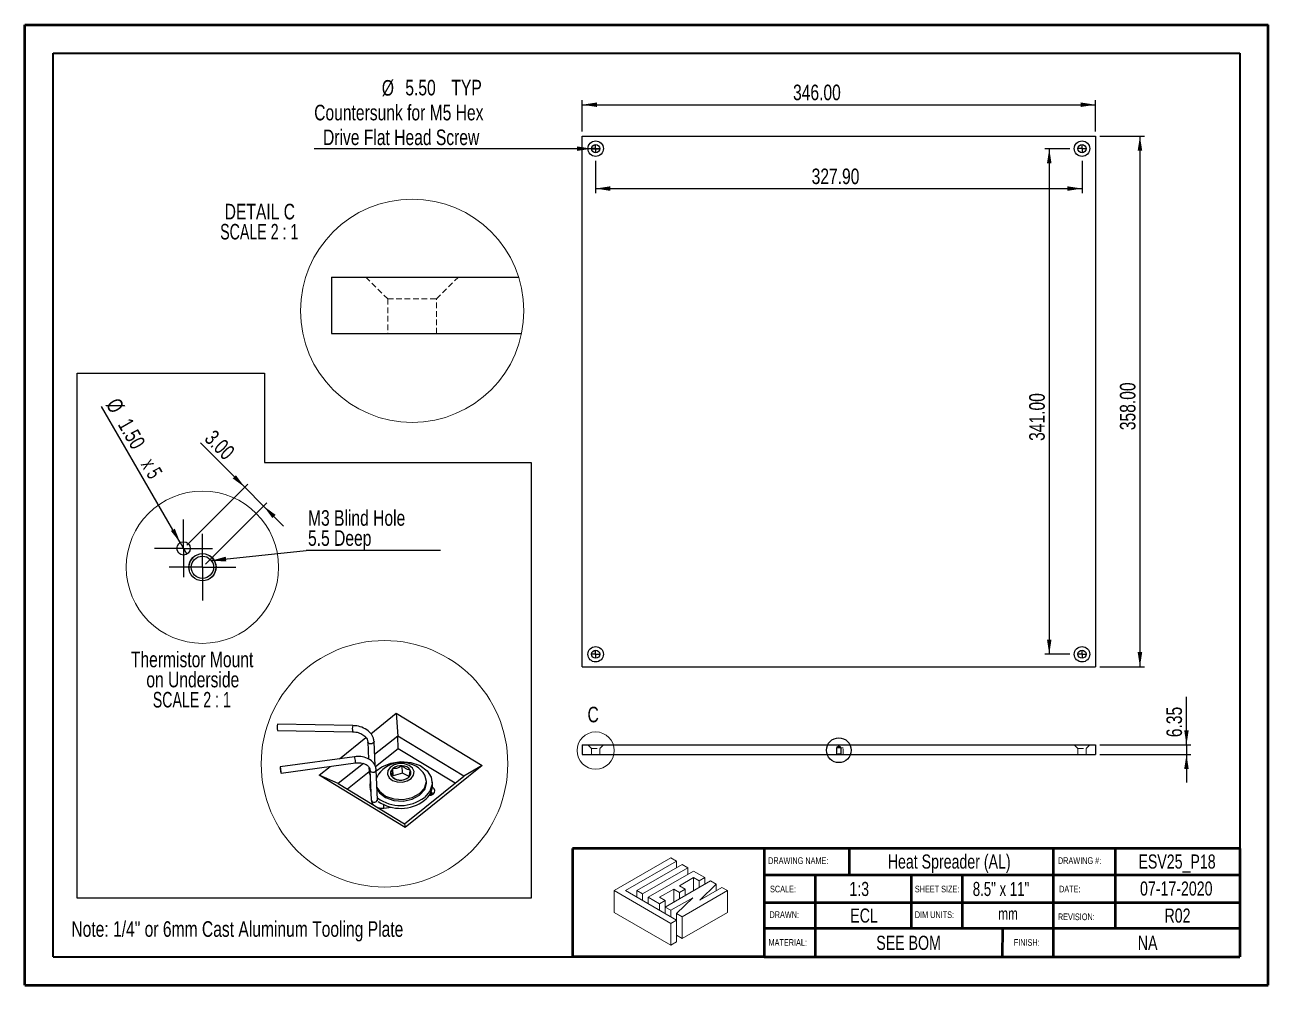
# Model space of a CAD drawing. Header units: millimetres. Extents: x -206 to 279, y 0 to 384.
# Drawn here: x 0 to 279.4, y 0 to 215.9 of the extents above; entities that cross this region are included whole.
import ezdxf

# ---------------------------------------------------------------- set-up
doc = ezdxf.new("R2010")
doc.units = ezdxf.units.MM
doc.linetypes.add('HIDDEN', pattern=[1.905, 1.27, -0.635])
for name, color, linetype in [('PAGE_BORDER', 7, 'Continuous'), ('TITLE_BLOCK_BORDER', 7, 'Continuous'), ('TITLE_BLOCK_TEXT', 8, 'Continuous')]:
    doc.layers.add(name, color=color, linetype=linetype)
doc.styles.add('SLDTEXTSTYLE0', font='TXT', dxfattribs={"width": 0.75})
doc.styles.add('SLDTEXTSTYLE1', font='TXT', dxfattribs={"width": 0.7})
doc.styles.add('SLDTEXTSTYLE2', font='TXT', dxfattribs={"width": 0.681818})
doc.styles.add('SLDTEXTSTYLE3', font='TXT', dxfattribs={"width": 0.666667})
doc.dimstyles.new('SLDDIMSTYLE0', dxfattribs={"dimtxt": 3.5, "dimasz": 3.302, "dimexe": 0, "dimexo": 0.0625, "dimgap": 0.875, "dimtad": 1, "dimlfac": 3, "dimrnd": 1e-09, "dimzin": 4, "dimdsep": 46, "dimtxsty": 'SLDTEXTSTYLE0', "dimsah": 1, "dimcen": 0.09, "dimadec": 0, "dimazin": 1, "dimtfac": 1, "dimtofl": 0, "dimtmove": 0, "dimatfit": 3, "dimfxl": 1, "dimfrac": 2, "dimtolj": 1, "dimtzin": 12, "dimarcsym": 0})
doc.dimstyles.new('SLDDIMSTYLE1', dxfattribs={"dimtxt": 3.5, "dimasz": 3.302, "dimexe": 0, "dimexo": 0.0625, "dimgap": 0.875, "dimtad": 1, "dimlfac": 3, "dimrnd": 1e-09, "dimzin": 4, "dimdsep": 46, "dimtxsty": 'SLDTEXTSTYLE0', "dimblk1": 'NONE', "dimsah": 1, "dimcen": 0, "dimadec": 0, "dimazin": 1, "dimtfac": 1, "dimtmove": 0, "dimatfit": 3, "dimldrblk": 'NONE', "dimfxl": 1, "dimfrac": 2, "dimtolj": 1, "dimtzin": 12, "dimarcsym": 0})
doc.dimstyles.new('SLDDIMSTYLE2', dxfattribs={"dimtxt": 3.5, "dimasz": 3.302, "dimexe": 0, "dimexo": 0.0625, "dimgap": 0.875, "dimtad": 1, "dimlfac": 3, "dimrnd": 1e-09, "dimzin": 12, "dimdsep": 46, "dimtxsty": 'SLDTEXTSTYLE0', "dimsah": 1, "dimcen": 0.09, "dimadec": 0, "dimazin": 3, "dimtfac": 1, "dimtmove": 0, "dimatfit": 0, "dimfxl": 1, "dimfrac": 2, "dimtolj": 1, "dimtzin": 12, "dimarcsym": 0})
doc.dimstyles.new('SLDDIMSTYLE3', dxfattribs={"dimtxt": 3.5, "dimasz": 3.302, "dimexe": 0, "dimexo": 0.0625, "dimgap": 0.875, "dimtad": 1, "dimlfac": 0.5, "dimrnd": 1e-09, "dimzin": 4, "dimdsep": 46, "dimtxsty": 'SLDTEXTSTYLE0', "dimblk1": 'NONE', "dimsah": 1, "dimcen": 0, "dimadec": 0, "dimazin": 1, "dimtfac": 1, "dimtmove": 0, "dimatfit": 3, "dimldrblk": 'NONE', "dimfxl": 1, "dimfrac": 2, "dimtolj": 1, "dimtzin": 12, "dimarcsym": 0})
doc.dimstyles.new('SLDDIMSTYLE4', dxfattribs={"dimtxt": 3.5, "dimasz": 3.302, "dimexe": 0, "dimexo": 0.0625, "dimgap": 0.875, "dimtad": 1, "dimlfac": 0.5, "dimrnd": 1e-09, "dimzin": 4, "dimdsep": 46, "dimtxsty": 'SLDTEXTSTYLE0', "dimsah": 1, "dimcen": 0.09, "dimadec": 0, "dimazin": 1, "dimtfac": 1, "dimtmove": 0, "dimatfit": 0, "dimfxl": 1, "dimfrac": 2, "dimtolj": 1, "dimtzin": 12, "dimarcsym": 0})
doc.dimstyles.new('SLDDIMSTYLE5', dxfattribs={"dimtxt": 0.18, "dimasz": 3.302, "dimexe": 0, "dimexo": 0.0625, "dimgap": 0, "dimtad": 0, "dimtih": 1, "dimtoh": 1, "dimdec": 0, "dimrnd": 1e-09, "dimzin": 0, "dimdsep": 46, "dimtxsty": 'Standard', "dimsah": 1, "dimcen": 0.09, "dimadec": 0, "dimazin": 0, "dimtfac": 3.302, "dimtdec": 0, "dimtofl": 0, "dimtmove": 0, "dimatfit": 3, "dimfxl": 1, "dimfrac": 2, "dimtolj": 1, "dimtzin": 0, "dimarcsym": 0})

# ---------------------------------------------------------------- blocks, each defined once
blk = doc.blocks.new('Lien3D Logo')
at = {"color": 7, "linetype": 'Continuous', "lineweight": 18}
for p, q in [((10.61, 16.33), (0, 10.21)), ((11.67, 15.71), (10.61, 16.33)), ((2.13, 10.21), (11.67, 15.71)), ((12.73, 15.1), (4.26, 10.21)), ((5.32, 9.59), (13.8, 14.49)), ((11.67, 15.71), (11.67, 14.49)), ((13.8, 14.49), (12.73, 15.1)), ((13.8, 14.49), (13.8, 13.26)), ((14.86, 13.87), (6.38, 8.98)), ((18.05, 12.03), (9.57, 7.13)), ((12.22, 11.12), (14.86, 12.64)), ((16.99, 12.64), (14.86, 13.87)), ((14.86, 12.64), (15.93, 12.03)), ((14.86, 12.64), (14.86, 10.19)), ((15.93, 12.03), (16.99, 12.64)), ((15.93, 12.03), (15.93, 10.8)), ((16.99, 12.64), (16.99, 11.42)), ((19.12, 11.42), (18.05, 12.03)), ((0, 10.21), (0, 6.12)), ((0, 10.21), (10.61, 4.08)), ((11.67, 4.7), (2.13, 10.21)), ((4.26, 10.21), (4.26, 8.98)), ((4.26, 10.21), (5.32, 9.59)), ((5.32, 9.59), (5.32, 8.36)), ((8.51, 8.98), (11.15, 10.5)), ((11.15, 10.5), (12.22, 9.89)), ((11.15, 10.5), (11.15, 8.05)), ((13.28, 10.5), (12.22, 11.12)), ((12.22, 9.89), (13.28, 10.5)), ((12.22, 9.89), (12.22, 8.66)), ((12.73, 5.31), (21.21, 10.21)), ((13.28, 10.5), (13.28, 9.28)), ((16.04, 8.45), (19.12, 11.42)), ((20.15, 10.82), (16.04, 8.45)), ((19.12, 11.42), (19.12, 10.22)), ((21.21, 10.21), (20.15, 10.82)), ((21.21, 10.21), (21.21, 6.12)), ((6.38, 8.98), (8.51, 7.75)), ((6.38, 8.98), (6.38, 7.75)), ((9.57, 8.36), (8.51, 8.98)), ((8.51, 7.75), (9.57, 8.36)), ((8.51, 7.75), (8.51, 6.52)), ((9.57, 8.36), (9.57, 7.13)), ((9.57, 7.13), (10.64, 6.52)), ((9.57, 7.13), (9.57, 5.91)), ((10.64, 6.52), (14.75, 8.89)), ((14.75, 8.89), (11.67, 5.93)), ((0, 6.12), (10.61, 0)), ((10.61, 4.08), (11.67, 4.7)), ((10.64, 6.52), (10.64, 5.29)), ((11.67, 5.93), (12.73, 5.31)), ((11.67, 5.93), (11.67, 4.7)), ((11.67, 4.7), (11.67, 0.61)), ((12.73, 1.23), (21.21, 6.12)), ((12.73, 5.31), (12.73, 1.23)), ((10.61, 4.08), (10.61, 0)), ((10.61, 0), (11.67, 0.61)), ((11.67, 1.84), (12.73, 1.23))]:
    blk.add_line(p, q, dxfattribs=at)
blk = doc.blocks.new('_D')
at = {"layer": 'TITLE_BLOCK_BORDER'}
for p, q in [((125.26, 191.9), (125.26, 198.94)), ((240.59, 191.9), (240.59, 198.94)), ((125.26, 197.94), (240.59, 197.94))]:
    blk.add_line(p, q, dxfattribs=at)
for points in [[(125.26, 197.94), (128.56, 197.44), (128.56, 198.45)], [(240.59, 197.94), (237.29, 198.45), (237.29, 197.44)]]:
    blk.add_solid(points, dxfattribs=at)
at = {"layer": 'TITLE_BLOCK_BORDER', "insert": (172.63, 202.46), "char_height": 3.5, "attachment_point": 1, "style": 'SLDTEXTSTYLE0'}
blk.add_mtext('346.00', dxfattribs=at)
blk = doc.blocks.new('_D_1')
at = {"layer": 'TITLE_BLOCK_BORDER'}
for p, q in [((241.59, 190.9), (251.59, 190.9)), ((250.59, 190.9), (250.59, 71.56)), ((241.59, 71.56), (251.59, 71.56))]:
    blk.add_line(p, q, dxfattribs=at)
for points in [[(250.59, 190.9), (250.08, 187.6), (251.1, 187.6)], [(250.59, 71.56), (251.1, 74.87), (250.08, 74.87)]]:
    blk.add_solid(points, dxfattribs=at)
at = {"layer": 'TITLE_BLOCK_BORDER', "insert": (246.08, 124.77), "char_height": 3.5, "attachment_point": 1, "rotation": 90, "style": 'SLDTEXTSTYLE0'}
blk.add_mtext('358.00', dxfattribs=at)
blk = doc.blocks.new('_D_2')
at = {"layer": 'TITLE_BLOCK_BORDER'}
for q in [(65.02, 188.06), (129.19, 188.06)]:
    blk.add_line((127.36, 188.06), q, dxfattribs=at)
blk.add_solid([(127.36, 188.06), (124.05, 188.57), (124.05, 187.56)], dxfattribs=at)
at = {"layer": 'TITLE_BLOCK_BORDER', "char_height": 3.5, "attachment_point": 1, "style": 'SLDTEXTSTYLE0'}
for s, insert in [('%%c', (80.22, 203.49)), ('5.50', (85.5, 203.54)), ('TYP', (95.86, 203.54)), ('Countersunk for M5 Hex', (65.02, 197.93)), ('Drive Flat Head Screw', (67.01, 192.37))]:
    blk.add_mtext(s, dxfattribs=dict(at, insert=insert))
blk = doc.blocks.new('_NONE')
blk = doc.blocks.new('_D_3')
at = {"layer": 'TITLE_BLOCK_BORDER'}
for p, q in [((128.27, 185.31), (128.27, 178.09)), ((237.57, 185.31), (237.57, 178.09)), ((128.27, 179.09), (237.57, 179.09))]:
    blk.add_line(p, q, dxfattribs=at)
for points in [[(128.27, 179.09), (131.58, 178.58), (131.58, 179.6)], [(237.57, 179.09), (234.27, 179.6), (234.27, 178.58)]]:
    blk.add_solid(points, dxfattribs=at)
at = {"layer": 'TITLE_BLOCK_BORDER', "insert": (176.81, 183.6), "char_height": 3.5, "attachment_point": 1, "style": 'SLDTEXTSTYLE0'}
blk.add_mtext('327.90', dxfattribs=at)
blk = doc.blocks.new('_D_4')
at = {"layer": 'TITLE_BLOCK_BORDER'}
for p, q in [((234.82, 188.06), (229.21, 188.06)), ((230.21, 188.06), (230.21, 74.4)), ((234.82, 74.4), (229.21, 74.4))]:
    blk.add_line(p, q, dxfattribs=at)
for points in [[(230.21, 188.06), (229.7, 184.76), (230.72, 184.76)], [(230.21, 74.4), (230.72, 77.7), (229.7, 77.7)]]:
    blk.add_solid(points, dxfattribs=at)
at = {"layer": 'TITLE_BLOCK_BORDER', "insert": (225.7, 122.36), "char_height": 3.5, "attachment_point": 1, "rotation": 90, "style": 'SLDTEXTSTYLE0'}
blk.add_mtext('341.00', dxfattribs=at)
blk = doc.blocks.new('SW_CENTERMARKSYMBOL_97')
at = {"layer": 'TITLE_BLOCK_BORDER', "color": 0}
for p, q in [((-1.67, 0), (-1.75, 0)), ((0, 0), (-0.83, 0)), ((0, 1.67), (0, 1.75)), ((0, 0), (0, 0.83)), ((0, 0), (0, -0.83)), ((0, 0), (0.83, 0)), ((1.67, 0), (1.75, 0)), ((0, -1.67), (0, -1.75))]:
    blk.add_line(p, q, dxfattribs=at)
blk = doc.blocks.new('SW_CENTERMARKSYMBOL_98')
at = {"layer": 'TITLE_BLOCK_BORDER', "color": 0}
for p, q in [((-1.67, 0), (-1.75, 0)), ((0, 0), (-0.83, 0)), ((0, 1.67), (0, 1.75)), ((0, 0), (0, 0.83)), ((0, 0), (0, -0.83)), ((0, 0), (0.83, 0)), ((1.67, 0), (1.75, 0)), ((0, -1.67), (0, -1.75))]:
    blk.add_line(p, q, dxfattribs=at)
blk = doc.blocks.new('SW_CENTERMARKSYMBOL_99')
at = {"layer": 'TITLE_BLOCK_BORDER', "color": 0}
for p, q in [((-1.67, 0), (-1.75, 0)), ((0, 0), (-0.83, 0)), ((0, 1.67), (0, 1.75)), ((0, 0), (0, 0.83)), ((0, 0), (0, -0.83)), ((0, 0), (0.83, 0)), ((1.67, 0), (1.75, 0)), ((0, -1.67), (0, -1.75))]:
    blk.add_line(p, q, dxfattribs=at)
blk = doc.blocks.new('SW_CENTERMARKSYMBOL_100')
at = {"layer": 'TITLE_BLOCK_BORDER', "color": 0}
for p, q in [((-1.67, 0), (-1.75, 0)), ((0, 0), (-0.83, 0)), ((0, 1.67), (0, 1.75)), ((0, 0), (0, 0.83)), ((0, 0), (0, -0.83)), ((0, 0), (0.83, 0)), ((1.67, 0), (1.75, 0)), ((0, -1.67), (0, -1.75))]:
    blk.add_line(p, q, dxfattribs=at)
blk = doc.blocks.new('_D_5')
at = {"layer": 'TITLE_BLOCK_BORDER'}
for p, q in [((261.05, 54.01), (261.05, 64.8)), ((241.59, 54.01), (262.05, 54.01)), ((261.05, 54.01), (261.05, 51.89)), ((241.59, 51.89), (262.05, 51.89)), ((261.05, 51.89), (261.05, 45.54))]:
    blk.add_line(p, q, dxfattribs=at)
for points in [[(261.05, 54.01), (261.55, 57.31), (260.54, 57.31)], [(261.05, 51.89), (260.54, 48.59), (261.55, 48.59)]]:
    blk.add_solid(points, dxfattribs=at)
at = {"layer": 'TITLE_BLOCK_BORDER', "insert": (256.54, 55.75), "char_height": 3.5, "attachment_point": 1, "rotation": 90, "style": 'SLDTEXTSTYLE0'}
blk.add_mtext('6.35', dxfattribs=at)
blk = doc.blocks.new('SW_NOTE_174')
at = {"layer": 'TITLE_BLOCK_BORDER', "color": 0, "char_height": 3.5, "attachment_point": 2}
for s, insert, style in [('DETAIL C', (9.68, 4.51), 'SLDTEXTSTYLE0'), ('SCALE 2 : 1', (9.55, -0.01), 'SLDTEXTSTYLE2')]:
    blk.add_mtext(s, dxfattribs=dict(at, insert=insert, style=style))
blk = doc.blocks.new('_D_6')
at = {"layer": 'TITLE_BLOCK_BORDER'}
for q in [(17.24, 130.11), (36.41, 96.9)]:
    blk.add_line((34.91, 99.5), q, dxfattribs=at)
blk.add_solid([(34.91, 99.5), (33.7, 102.61), (32.82, 102.11)], dxfattribs=at)
at = {"layer": 'TITLE_BLOCK_BORDER', "char_height": 3.5, "attachment_point": 1, "rotation": 300}
for s, insert, style in [('%%c', (21.14, 132.36), 'SLDTEXTSTYLE0'), ('1.50', (23.82, 127.81), 'SLDTEXTSTYLE0'), ('x 5', (29, 118.84), 'SLDTEXTSTYLE3')]:
    blk.add_mtext(s, dxfattribs=dict(at, insert=insert, style=style))
blk = doc.blocks.new('_D_7')
at = {"layer": 'TITLE_BLOCK_BORDER'}
for p, q in [((49.41, 111.95), (39.44, 121.92)), ((36.37, 98.91), (50.12, 112.66)), ((49.41, 111.95), (53.65, 107.71)), ((40.61, 94.67), (54.36, 108.41)), ((53.65, 107.71), (58.14, 103.22))]:
    blk.add_line(p, q, dxfattribs=at)
for points in [[(49.41, 111.95), (47.43, 114.64), (46.72, 113.92)], [(53.65, 107.71), (55.63, 105.01), (56.35, 105.73)]]:
    blk.add_solid(points, dxfattribs=at)
at = {"layer": 'TITLE_BLOCK_BORDER', "insert": (42.63, 125.11), "char_height": 3.5, "attachment_point": 1, "rotation": 315, "style": 'SLDTEXTSTYLE0'}
blk.add_mtext('3.00', dxfattribs=at)
blk = doc.blocks.new('SW_NOTE_175')
at = {"layer": 'TITLE_BLOCK_BORDER', "color": 0, "char_height": 3.5, "attachment_point": 2}
for s, insert, style in [('Thermistor Mount', (18.92, 4.51), 'SLDTEXTSTYLE0'), ('on Underside', (19.08, -0.01), 'SLDTEXTSTYLE0'), ('SCALE 2 : 1', (18.86, -4.54), 'SLDTEXTSTYLE2')]:
    blk.add_mtext(s, dxfattribs=dict(at, insert=insert, style=style))
blk = doc.blocks.new('SW_NOTE_176')
at = {"layer": 'TITLE_BLOCK_BORDER', "color": 0}
blk.add_line((30.15, 0), (0, 0), dxfattribs=at)
at = {"layer": 'TITLE_BLOCK_BORDER', "color": 0, "char_height": 3.5, "attachment_point": 1, "style": 'SLDTEXTSTYLE0'}
for s, insert in [('M3 Blind Hole', (0.41, 9.09)), ('5.5 Deep', (0.41, 4.57))]:
    blk.add_mtext(s, dxfattribs=dict(at, insert=insert))
blk = doc.blocks.new('SW_CENTERMARKSYMBOL_107')
at = {"layer": 'TITLE_BLOCK_BORDER', "color": 0}
for p, q in [((0, 5), (0, 6.5)), ((0, 0), (0, 5)), ((-5, 0), (-6.5, 0)), ((0, 0), (-5, 0)), ((0, 0), (0, -5)), ((0, 0), (5, 0)), ((5, 0), (6.5, 0)), ((0, -5), (0, -6.5))]:
    blk.add_line(p, q, dxfattribs=at)
blk = doc.blocks.new('SW_CENTERMARKSYMBOL_108')
at = {"layer": 'TITLE_BLOCK_BORDER', "color": 0}
for p, q in [((0, 5), (0, 7.5)), ((0, 0), (0, 5)), ((-5, 0), (-7.5, 0)), ((0, 0), (-5, 0)), ((0, 0), (0, -5)), ((0, 0), (5, 0)), ((5, 0), (7.5, 0)), ((0, -5), (0, -7.5))]:
    blk.add_line(p, q, dxfattribs=at)

msp = doc.modelspace()

# ---------------------------------------------------------------- linework, layer by layer
at = {"color": 7, "linetype": 'Continuous', "lineweight": 50}
for p, q in [((0, 0), (0, 215.9)), ((0, 215.9), (279.4, 215.9)), ((279.4, 0), (279.4, 215.9)), ((0, 0), (279.4, 0))]:
    msp.add_line(p, q, dxfattribs=at)
at = {"color": 7, "linetype": 'Continuous', "lineweight": 25}
for p, q in [((125.2566, 71.5642), (125.2566, 190.8975)), ((125.2566, 190.8975), (240.5899, 190.8975)), ((240.5899, 190.8975), (240.5899, 71.5642)), ((68.942, 159.1759), (110.9749, 159.1759)), ((68.942, 159.1759), (68.942, 146.4759)), ((68.942, 146.4759), (111.6092, 146.4759)), ((125.2566, 71.5642), (240.5899, 71.5642)), ((77.7495, 56.5298), (83.477, 61.1149)), ((83.477, 61.1149), (102.8061, 49.3764)), ((83.477, 61.1149), (83.7941, 56.0133)), ((56.7474, 57.2582), (73.6425, 56.964)), ((73.6669, 58.3638), (56.7718, 58.658)), ((73.6425, 56.964), (73.6435, 56.9642)), ((83.7941, 56.0133), (78.5918, 51.8486)), ((98.6627, 46.9836), (83.7941, 56.0133)), ((83.9157, 53.1564), (83.7941, 56.0133)), ((70.7127, 50.8967), (76.6464, 55.6468)), ((77.0688, 54.7079), (77.2333, 50.8432)), ((77.0704, 54.6862), (77.0688, 54.7079)), ((78.6993, 49.3228), (78.4676, 54.7674)), ((83.9157, 53.1564), (78.8232, 49.0797)), ((96.6858, 45.4011), (83.9157, 53.1564)), ((125.2566, 54.0059), (240.5899, 54.0059)), ((125.2566, 54.0059), (125.2566, 51.8893)), ((240.5899, 54.0059), (240.5899, 51.8893)), ((74.0945, 51.3581), (57.3958, 49.0797)), ((125.2566, 51.8893), (240.5899, 51.8893)), ((57.585, 47.6925), (74.2837, 49.9709)), ((66.1058, 47.2086), (68.585, 49.1934)), ((76.0886, 49.8447), (70.4316, 45.3161)), ((77.3761, 47.9213), (72.53, 44.0418)), ((74.2822, 49.9709), (74.2837, 49.9709)), ((77.3126, 48.98), (77.3536, 48.016)), ((77.5568, 48.3162), (77.8416, 41.6243)), ((77.5568, 48.3162), (77.5577, 48.3025)), ((79.2403, 41.6839), (78.9555, 48.3757)), ((82.7362, 47.0308), (82.666, 48.6806)), ((84.8793, 47.6776), (82.7362, 47.0308)), ((84.8793, 47.6776), (84.8091, 49.3275)), ((86.3398, 46.9052), (84.8793, 47.6776)), ((102.8061, 49.3764), (85.4349, 35.4701)), ((102.8061, 49.3764), (98.6627, 46.9836)), ((85.4349, 35.4701), (66.1058, 47.2086)), ((70.4316, 45.3161), (66.1058, 47.2086)), ((70.4316, 45.3161), (85.3002, 36.2865)), ((77.5869, 45.0666), (77.6142, 44.4239)), ((79.4821, 47.408), (79.0332, 46.5505)), ((85.3002, 36.2865), (98.6627, 46.9836)), ((90.2754, 45.6066), (90.2604, 45.9601)), ((91.6016, 45.0191), (91.5742, 45.6619)), ((91.3478, 43.5319), (91.3377, 43.4326)), ((91.3478, 43.5319), (91.347, 43.5511)), ((91.3946, 42.9191), (91.3846, 43.1556)), ((80.6691, 39.8013), (82.3688, 40.0332)), ((85.3002, 36.2865), (85.4349, 35.4701))]:
    msp.add_line(p, q, dxfattribs=at)
at = {"color": 7, "linetype": 'HIDDEN', "lineweight": 18}
for p, q in [((76.642, 159.1759), (81.5419, 154.2759)), ((92.5419, 154.2759), (97.4419, 159.1759)), ((81.5419, 154.2759), (92.5419, 154.2759)), ((81.5419, 154.2759), (81.5419, 146.4759)), ((92.5419, 146.4759), (92.5419, 154.2759)), ((126.5399, 54.0059), (127.3566, 53.1893)), ((127.3566, 53.1893), (129.1899, 53.1893)), ((127.3566, 53.1893), (127.3566, 51.8893)), ((129.1899, 53.1893), (130.0066, 54.0059)), ((129.1899, 51.8893), (129.1899, 53.1893)), ((183.4232, 53.3893), (182.4232, 53.3893)), ((182.9232, 53.8063), (182.5066, 53.5559)), ((183.3399, 53.5559), (182.5066, 53.5559)), ((182.5066, 53.5559), (182.5066, 51.9809)), ((183.3399, 53.5559), (182.9232, 53.8063)), ((183.3399, 51.9809), (183.3399, 53.5559)), ((183.8803, 53.3393), (183.3803, 53.3393)), ((183.3803, 53.3393), (183.3803, 51.8893)), ((183.8803, 51.8893), (183.8803, 53.3393)), ((235.8399, 54.0059), (236.6566, 53.1893)), ((236.6566, 53.1893), (238.4899, 53.1893)), ((236.6566, 53.1893), (236.6566, 51.8893)), ((238.4899, 53.1893), (239.3066, 54.0059)), ((238.4899, 51.8893), (238.4899, 53.1893)), ((182.5066, 51.9809), (182.4149, 51.8893)), ((183.3399, 51.9809), (182.5066, 51.9809)), ((183.4316, 51.8893), (183.3399, 51.9809))]:
    msp.add_line(p, q, dxfattribs=at)
at = {"color": 7, "linetype": 'Continuous', "lineweight": 18}
for p, q in [((182.4232, 51.8976), (182.4232, 53.3893)), ((183.4232, 51.8976), (183.4232, 53.3893))]:
    msp.add_line(p, q, dxfattribs=at)
at = {"color": 8, "linetype": 'Continuous', "lineweight": 25, "flags": 128}
for points in [[(78.4676, 54.7673), (78.4668, 54.7255), (78.3987, 54.5389), (78.2345, 54.3827), (77.9994, 54.2804), (77.7291, 54.2478), (77.4648, 54.2898), (77.2466, 54.3999), (77.1078, 54.5614), (77.0704, 54.6862)], [(74.2837, 49.9709), (74.2842, 49.971), (74.3018, 50.029), (74.3023, 50.1837)], [(77.5577, 48.3025), (77.5657, 48.2518), (77.6616, 48.075), (77.848, 47.9394), (78.0965, 47.8657), (78.3693, 47.8652)], [(77.8416, 41.6243), (77.8505, 41.5599), (77.9463, 41.3831), (78.1327, 41.2475), (78.3813, 41.1738), (78.6541, 41.1733)], [(80.6692, 39.8013), (80.6696, 39.8013), (80.6872, 39.8593), (80.6877, 40.014)]]:
    msp.add_lwpolyline(points, dxfattribs=at)
at = {"color": 7, "linetype": 'Continuous', "lineweight": 25, "flags": 128}
for points in [[(57.6031, 47.7506), (57.6036, 47.9053), (57.5868, 48.1332), (57.5554, 48.3996), (57.5141, 48.664), (57.4691, 48.8861), (57.4274, 49.032), (57.3953, 49.0796), (57.3777, 49.0216), (57.3772, 48.8669), (57.394, 48.639), (57.4254, 48.3726), (57.4668, 48.1082), (57.5117, 47.8862), (57.5534, 47.7402), (57.5855, 47.6926), (57.6031, 47.7506)], [(78.9646, 48.1631), (80.2173, 49.0978), (82.2297, 49.9257), (84.4969, 50.2593), (86.7731, 50.0624), (88.8117, 49.3564), (90.3918, 48.2179), (91.3422, 46.77), (91.5598, 45.1699), (91.0212, 43.5908), (89.7846, 42.2039), (89.7846, 42.2039)], [(81.0429, 42.5071), (82.8984, 41.8684), (84.979, 41.7496), (87.0038, 42.1667), (88.6993, 43.0634), (89.8364, 44.3186), (90.2618, 45.7628), (89.9178, 47.2009), (89.487, 47.8337)], [(81.8655, 46.6369), (82.6263, 46.0313), (83.6693, 45.6829), (84.8358, 45.6449), (85.9481, 45.9229), (86.837, 46.4747), (87.3671, 47.2163), (87.4577, 48.0347), (87.095, 48.8054), (86.3342, 49.411), (85.2912, 49.7593), (84.1247, 49.7974), (83.0124, 49.5194), (82.1235, 48.9676), (81.5934, 48.226), (81.5028, 47.4076), (81.8655, 46.6369)], [(77.7313, 44.215), (77.6151, 44.7502), (77.6585, 45.9274)], [(81.058, 42.1536), (82.9134, 41.5149), (84.9941, 41.3961), (87.0188, 41.8132), (88.7143, 42.7099), (89.8515, 43.9651), (90.2768, 45.4092), (90.2754, 45.6066)], [(77.7587, 43.5723), (77.6424, 44.1074), (77.6142, 44.4239)], [(79.124, 44.4181), (79.6632, 43.5794), (81.0429, 42.5071)], [(79.139, 44.0645), (79.6782, 43.2259), (81.058, 42.1536)], [(90.8231, 42.6074), (91.3041, 42.7141), (91.7725, 42.9696), (92.0712, 43.3281), (92.1546, 43.7352), (92.0101, 44.1288), (91.6596, 44.4491), (91.5835, 44.4922)], [(91.3502, 42.7312), (91.355, 42.7406), (91.3946, 42.9191)]]:
    msp.add_lwpolyline(points, dxfattribs=at)
at = {"color": 7, "linetype": 'Continuous', "lineweight": 25}
for centre, radius in [((128.2732, 188.0642), 1.7333), ((128.2732, 188.0642), 0.9167), ((237.5732, 188.0642), 1.7333), ((237.5732, 188.0642), 0.9167), ((35.6635, 98.2022), 1.5), ((39.9062, 93.9596), 3.05), ((39.9062, 93.9596), 2.5), ((128.2732, 74.3975), 1.7333), ((237.5732, 74.3975), 1.7333), ((128.2732, 74.3975), 0.9167), ((237.5732, 74.3975), 0.9167)]:
    msp.add_circle(centre, radius, dxfattribs=at)
at = {"color": 7, "linetype": 'Continuous', "lineweight": 18}
for centre, radius in [((87.0419, 151.6122), 25.099), ((39.9062, 93.9597), 17.1193), ((80.8237, 49.7728), 27.7099), ((128.2732, 52.7457), 4.1832)]:
    msp.add_circle(centre, radius, dxfattribs=at)
msp.add_arc((39.9062, 93.9596), 3, 254.999517, 194.999882, dxfattribs=at)
at = {"color": 7, "linetype": 'Continuous', "lineweight": 25}
for centre, radius, start, end in [((60.5988, 57.8912), 3.903, 168.670782, 189.334536), ((84.6501, 43.729), 6.3438, 40.319602, 144.553942), ((83.4429, 47.6848), 1.2631, 127.958118, 208.900566), ((84.5103, 46.4436), 2.8993, 84.084723, 129.503596), ((84.7708, 47.0601), 2.2677, 35.221364, 89.032262), ((85.5176, 47.7575), 1.2631, 307.958509, 28.900279), ((84.1897, 48.3822), 2.2677, 215.221046, 269.032212), ((84.4502, 48.9987), 2.8993, 264.084723, 309.503596), ((87.4479, 44.9767), 4.1538, 304.687605, 0.58501), ((84.4334, 49.1753), 8.7883, 233.635615, 307.509138), ((84.452, 48.5809), 8.8321, 235.319977, 307.3631)]:
    msp.add_arc(centre, radius, start, end, dxfattribs=at)
at = {"color": 8, "linetype": 'Continuous', "lineweight": 25}
for centre, radius, start, end in [((77.4937, 57.5971), 3.9029, 168.670553, 189.334877), ((71.0105, 50.2068), 3.2918, 359.597402, 20.470851), ((77.8012, 48.0667), 0.4504, 186.469797, 241.206793), ((78.3786, 48.4463), 0.5812, 269.088717, 353.052087), ((90.8071, 43.2356), 0.5828, 274.930877, 352.176801), ((78.6633, 41.7545), 0.5813, 269.093424, 353.017319), ((74.5162, 39.6645), 6.1813, 3.241344, 8.785562)]:
    msp.add_arc(centre, radius, start, end, dxfattribs=at)
at = {"color": 7, "linetype": 'Continuous', "lineweight": 25}
for points, knots in [([(73.6425, 56.964), (73.8805, 56.9495), (74.5096, 56.9111), (75.4667, 56.6239), (76.3513, 56.0796), (76.9373, 55.411), (77.03, 54.9153), (77.0688, 54.7079)], [0, 0, 0, 0, 0.16089204, 0.4252693, 0.66375315, 0.85932702, 1, 1, 1, 1]), ([(78.4676, 54.7674), (78.4338, 55.0284), (78.3432, 55.7282), (77.681, 56.7847), (76.4913, 57.7094), (75.0815, 58.2539), (74.0982, 58.3303), (73.6669, 58.3638)], [0, 0, 0, 0, 0.11985707, 0.32126729, 0.54945407, 0.8023453, 1, 1, 1, 1]), ([(78.9555, 48.3757), (78.9224, 48.6352), (78.8355, 49.3141), (78.1815, 50.3072), (77.0002, 51.0884), (75.5655, 51.4613), (74.5712, 51.3915), (74.0945, 51.3581)], [0, 0, 0, 0, 0.122070362, 0.319386647, 0.533641426, 0.776404304, 1, 1, 1, 1]), ([(74.2837, 49.9709), (74.5166, 49.9926), (75.115, 50.0484), (76.0352, 49.9153), (76.8902, 49.5229), (77.4456, 48.9495), (77.5234, 48.5062), (77.5568, 48.3162)], [0, 0, 0, 0, 0.17237138, 0.44287186, 0.67349887, 0.86004118, 1, 1, 1, 1]), ([(77.3536, 48.016), (77.375, 47.7841), (77.4016, 47.4957), (77.5701, 47.2709), (77.6032, 47.2269)], [0, 0, 0, 0, 0.80410647, 1, 1, 1, 1]), ([(82.666, 48.6806), (82.6261, 48.3737), (82.5659, 47.9109), (82.4559, 47.3713), (82.3673, 47.1497), (82.3371, 47.0743)], [0, 0, 0, 0, 0.56511525, 0.85206377, 1, 1, 1, 1]), ([(84.8091, 49.3275), (84.51, 49.1383), (84.0094, 48.8218), (83.2506, 48.6562), (82.8399, 48.6734), (82.666, 48.6806)], [0, 0, 0, 0, 0.46115777, 0.77185863, 1, 1, 1, 1]), ([(86.6234, 48.3679), (86.5199, 48.3795), (86.204, 48.4148), (85.6592, 48.6269), (85.1773, 48.9824), (84.8995, 49.2428), (84.8091, 49.3275)], [0, 0, 0, 0, 0.14888208, 0.45456172, 0.82262691, 1, 1, 1, 1]), ([(86.2945, 46.7616), (86.3503, 46.9221), (86.4704, 47.2677), (86.5511, 47.8117), (86.5998, 48.1867), (86.6234, 48.3679)], [0, 0, 0, 0, 0.30938466, 0.66630673, 1, 1, 1, 1]), ([(82.3371, 47.0743), (82.4275, 46.9897), (82.7053, 46.7293), (83.1872, 46.3738), (83.732, 46.1617), (84.0479, 46.1264), (84.1514, 46.1148)], [0, 0, 0, 0, 0.17737367, 0.54543798, 0.85111749, 1, 1, 1, 1]), ([(84.9681, 46.1714), (85.0114, 46.1735), (85.3015, 46.1874), (85.7548, 46.4171), (86.1279, 46.6553), (86.2945, 46.7616)], [0, 0, 0, 0, 0.08849724, 0.59286187, 1, 1, 1, 1]), ([(91.3846, 43.1556), (91.3683, 43.3237), (91.3484, 43.5291), (91.226, 43.6868), (91.2038, 43.7155)], [0, 0, 0, 0, 0.81812145, 1, 1, 1, 1]), ([(91.6211, 42.8901), (91.5894, 43.009), (91.5279, 43.2398), (91.3614, 43.4104), (91.2807, 43.493)], [0, 0, 0, 0, 0.51563573, 1, 1, 1, 1]), ([(77.8416, 41.6243), (77.8732, 41.3955), (77.932, 40.9708), (78.2179, 40.6537), (78.3497, 40.5075)], [0, 0, 0, 0, 0.53867707, 1, 1, 1, 1]), ([(79.3282, 41.4903), (79.3101, 41.5079), (79.2571, 41.5595), (79.247, 41.6345), (79.2403, 41.6839)], [0, 0, 0, 0, 0.341274853, 1, 1, 1, 1]), ([(79.3022, 39.929), (79.5384, 39.8618), (79.9867, 39.7342), (80.45, 39.7797), (80.6691, 39.8013)], [0, 0, 0, 0, 0.52691914, 1, 1, 1, 1])]:
    msp.add_open_spline(points, degree=3, knots=knots, dxfattribs=at)
at = {"layer": 'PAGE_BORDER', "lineweight": 35}
for p, q in [((6.35, 209.55), (273.05, 209.55)), ((6.35, 6.35), (6.35, 209.55)), ((273.05, 209.55), (273.05, 6.35)), ((6.35, 6.35), (273.05, 6.35))]:
    msp.add_line(p, q, dxfattribs=at)
at = {"layer": 'TITLE_BLOCK_BORDER'}
for p, q in [((11.7264, 137.5793), (53.8693, 137.5793)), ((11.7264, 19.5295), (11.7264, 137.5793)), ((53.8693, 137.5793), (53.8693, 117.5381)), ((53.8693, 117.5381), (113.8119, 117.5381)), ((113.8119, 117.5381), (113.8119, 19.5295)), ((113.8119, 19.5295), (11.7264, 19.5295))]:
    msp.add_line(p, q, dxfattribs=at)
at = {"layer": 'TITLE_BLOCK_BORDER', "lineweight": 50}
for p, q in [((123.0873, 30.7079), (123.0873, 6.35)), ((166.1797, 30.7079), (123.0873, 30.7079)), ((166.1797, 30.7079), (166.1797, 6.35)), ((273.05, 30.7079), (166.1797, 30.7079)), ((185.238, 30.7079), (185.238, 24.7778)), ((231.1258, 30.7079), (231.1258, 6.35)), ((245.0295, 30.7079), (245.0295, 12.839)), ((273.05, 30.7079), (273.05, 6.35)), ((273.05, 24.7327), (166.1797, 24.7327)), ((177.6057, 24.7327), (177.6057, 6.35)), ((199.1605, 24.7327), (199.1605, 12.839)), ((210.638, 24.7327), (210.638, 12.839)), ((273.05, 18.5181), (166.1797, 18.5181)), ((166.3596, 12.839), (273.05, 12.839)), ((219.7048, 12.839), (219.6149, 6.35)), ((166.1797, 6.35), (123.0873, 6.35)), ((166.1797, 6.35), (273.05, 6.35))]:
    msp.add_line(p, q, dxfattribs=at)
at = {"layer": 'TITLE_BLOCK_BORDER'}
msp.add_circle((182.9232, 52.8094), 2.7851, dxfattribs=at)

# ---------------------------------------------------------------- block references
for name, p in [('SW_CENTERMARKSYMBOL_100', (128.2732, 188.0642)), ('SW_CENTERMARKSYMBOL_99', (237.5732, 188.0642)), ('SW_NOTE_174', (43.1224, 171.1568)), ('SW_NOTE_176', (63.2233, 97.6978)), ('SW_CENTERMARKSYMBOL_107', (35.6635, 98.2022)), ('SW_CENTERMARKSYMBOL_108', (39.9062, 93.9596)), ('SW_CENTERMARKSYMBOL_97', (128.2732, 74.3975)), ('SW_CENTERMARKSYMBOL_98', (237.5732, 74.3975)), ('SW_NOTE_175', (18.6606, 70.4641))]:
    msp.add_blockref(name, p, dxfattribs=at)
at = {"layer": 'TITLE_BLOCK_BORDER', "xscale": 1.2, "yscale": 1.2, "zscale": 1.2}
msp.add_blockref('Lien3D Logo', (132.4321, 8.9975), dxfattribs=at)

# ---------------------------------------------------------------- texts
at = {"color": 7, "linetype": 'Continuous', "lineweight": 18, "insert": (126.4441, 62.5937), "char_height": 3.5, "attachment_point": 1, "style": 'SLDTEXTSTYLE0'}
msp.add_mtext('C', dxfattribs=at)
at = {"layer": 'TITLE_BLOCK_BORDER', "style": 'SLDTEXTSTYLE0'}
for s, insert, char_height, attachment_point in [('Heat Spreader (AL)', (207.7271, 29.3771), 3.175, 2), ('ESV25_P18', (258.9253, 29.3771), 3.175, 2), ('07-17-2020', (258.7556, 23.3056), 3.175, 2), ('ECL', (188.5933, 17.2296), 3.175, 2), ('mm', (220.9472, 17.3894), 2.64583, 2), ('R02', (259.0329, 17.2296), 3.175, 2), ('Note: 1/4" or 6mm Cast Aluminum Tooling Plate', (10.4494, 14.3682), 3.5, 1), ('SEE BOM', (198.5989, 11.1053), 3.175, 2), ('NA', (252.3244, 11.1053), 3.175, 2)]:
    msp.add_mtext(s, dxfattribs=dict(at, insert=insert, char_height=char_height, attachment_point=attachment_point))
at = {"layer": 'TITLE_BLOCK_TEXT', "attachment_point": 1}
for s, insert, char_height, style in [('DRAWING NAME:', (167.0419, 28.7409), 1.5, 'SLDTEXTSTYLE0'), ('DRAWING #:', (232.1641, 28.7457), 1.5, 'SLDTEXTSTYLE0'), ('SCALE:', (167.4667, 22.3605), 1.5, 'SLDTEXTSTYLE0'), ('1:3', (185.2995, 23.2125), 3.175, 'SLDTEXTSTYLE0'), ('SHEET SIZE:', (200.0126, 22.3605), 1.5, 'SLDTEXTSTYLE0'), ('8.5" x 11"', (213.0235, 23.2125), 3.175, 'SLDTEXTSTYLE1'), ('DATE:', (232.4175, 22.3605), 1.5, 'SLDTEXTSTYLE0'), ('DRAWN:', (167.3439, 16.5911), 1.5, 'SLDTEXTSTYLE0'), ('DIM UNITS:', (200.0083, 16.5911), 1.5, 'SLDTEXTSTYLE0'), ('REVISION:', (232.1641, 16.1111), 1.5, 'SLDTEXTSTYLE0'), ('MATERIAL:', (167.1307, 10.3416), 1.5, 'SLDTEXTSTYLE0'), ('FINISH:', (222.2447, 10.3416), 1.5, 'SLDTEXTSTYLE0')]:
    msp.add_mtext(s, dxfattribs=dict(at, insert=insert, char_height=char_height, style=style))

# ---------------------------------------------------------------- dimensions: what is measured, and where the dimension line sits
at = {"layer": 'TITLE_BLOCK_BORDER'}
for p1, p2, text, dimstyle, picture, middle in [((129.1899, 188.0642), (127.3566, 188.0642), '<> TYP\\PCountersunk for M5 Hex\\PDrive Flat Head Screw', 'SLDDIMSTYLE1', '_D_2', (90.8833, 188.0642)), ((36.4135, 96.9032), (34.9135, 99.5013), '<> x 5', 'SLDDIMSTYLE3', '_D_6', (22.6029, 120.824))]:
    dim = msp.add_diameter_dim_2p(p1=p1, p2=p2, text=text, dimstyle=dimstyle, dxfattribs=at)
    dim.commit()
    dim.dimension.update_dxf_attribs({"geometry": picture, "text_midpoint": middle, "dimtype": 163})
for base, p1, p2, picture, middle in [((240.5899, 197.9436), (125.2566, 190.8975), (240.5899, 190.8975), '_D', (179.7409, 197.9436)), ((237.5732, 179.0886), (128.2732, 186.3142), (237.5732, 186.3142), '_D_3', (183.9195, 179.0886))]:
    dim = msp.add_linear_dim(base=base, p1=p1, p2=p2, dimstyle='SLDDIMSTYLE0', dxfattribs=at)
    dim.commit()
    dim.dimension.update_dxf_attribs({"geometry": picture, "text_midpoint": middle, "dimtype": 160})
for base, p1, p2, angle, dimstyle, picture, middle in [((250.5899, 71.5642), (240.5899, 190.8975), (240.5899, 71.5642), 90, 'SLDDIMSTYLE0', '_D_1', (250.5899, 131.8821)), ((230.2082, 74.3975), (235.8232, 188.0642), (235.8232, 74.3975), 90, 'SLDDIMSTYLE0', '_D_4', (230.2082, 129.4735)), ((53.6528, 107.7062), (35.6635, 98.2022), (39.9062, 93.9596), 315, 'SLDDIMSTYLE4', '_D_7', (42.6427, 118.7163)), ((261.047, 51.8893), (240.5899, 54.0059), (240.5899, 51.8893), 90, 'SLDDIMSTYLE2', '_D_5', (261.047, 60.2759))]:
    dim = msp.add_linear_dim(base=base, p1=p1, p2=p2, angle=angle, dimstyle=dimstyle, dxfattribs=at)
    dim.commit()
    dim.dimension.update_dxf_attribs({"geometry": picture, "text_midpoint": middle, "dimtype": 160})

# ---------------------------------------------------------------- leaders
msp.add_leader([(41.9203, 95.4405), (63.2233, 97.6978)], dimstyle='SLDDIMSTYLE5', dxfattribs=at)

doc.saveas('drawing.dxf')
